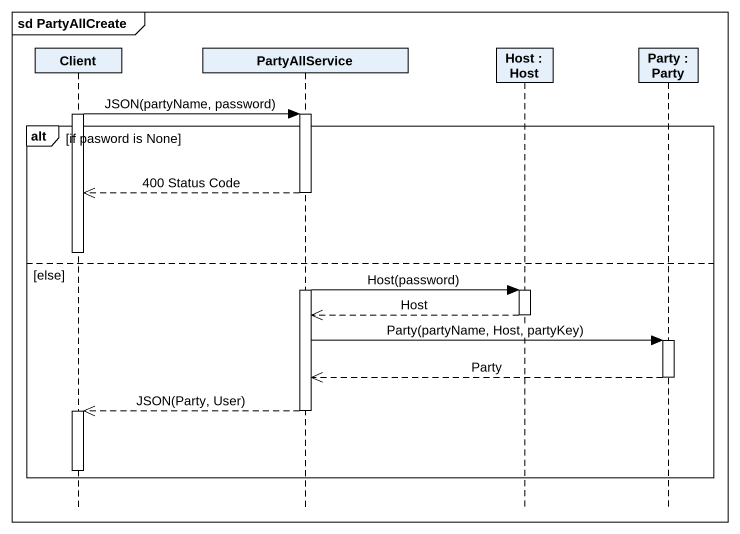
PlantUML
@startuml
mainframe sd PartyAllCreate
hide footbox
participant Client
participant PartyAllService
participant "Host : Host" as Host
participant "Party : Party" as Party

activate Client
Client -> PartyAllService : JSON(partyName, password)
activate PartyAllService
alt if pasword is None
  PartyAllService -->> Client : 400 Status Code
  deactivate Client
else else
  PartyAllService -> Host : Host(password)
  activate Host
  Host -->> PartyAllService : Host
  deactivate Host
  PartyAllService -> Party : Party(partyName, Host, partyKey)
  activate Party
  Party -->> PartyAllService : Party
  deactivate Party
  PartyAllService -->> Client : JSON(Party, User)
  deactivate PartyAllService
  activate Client
  deactivate Client
end
@enduml
